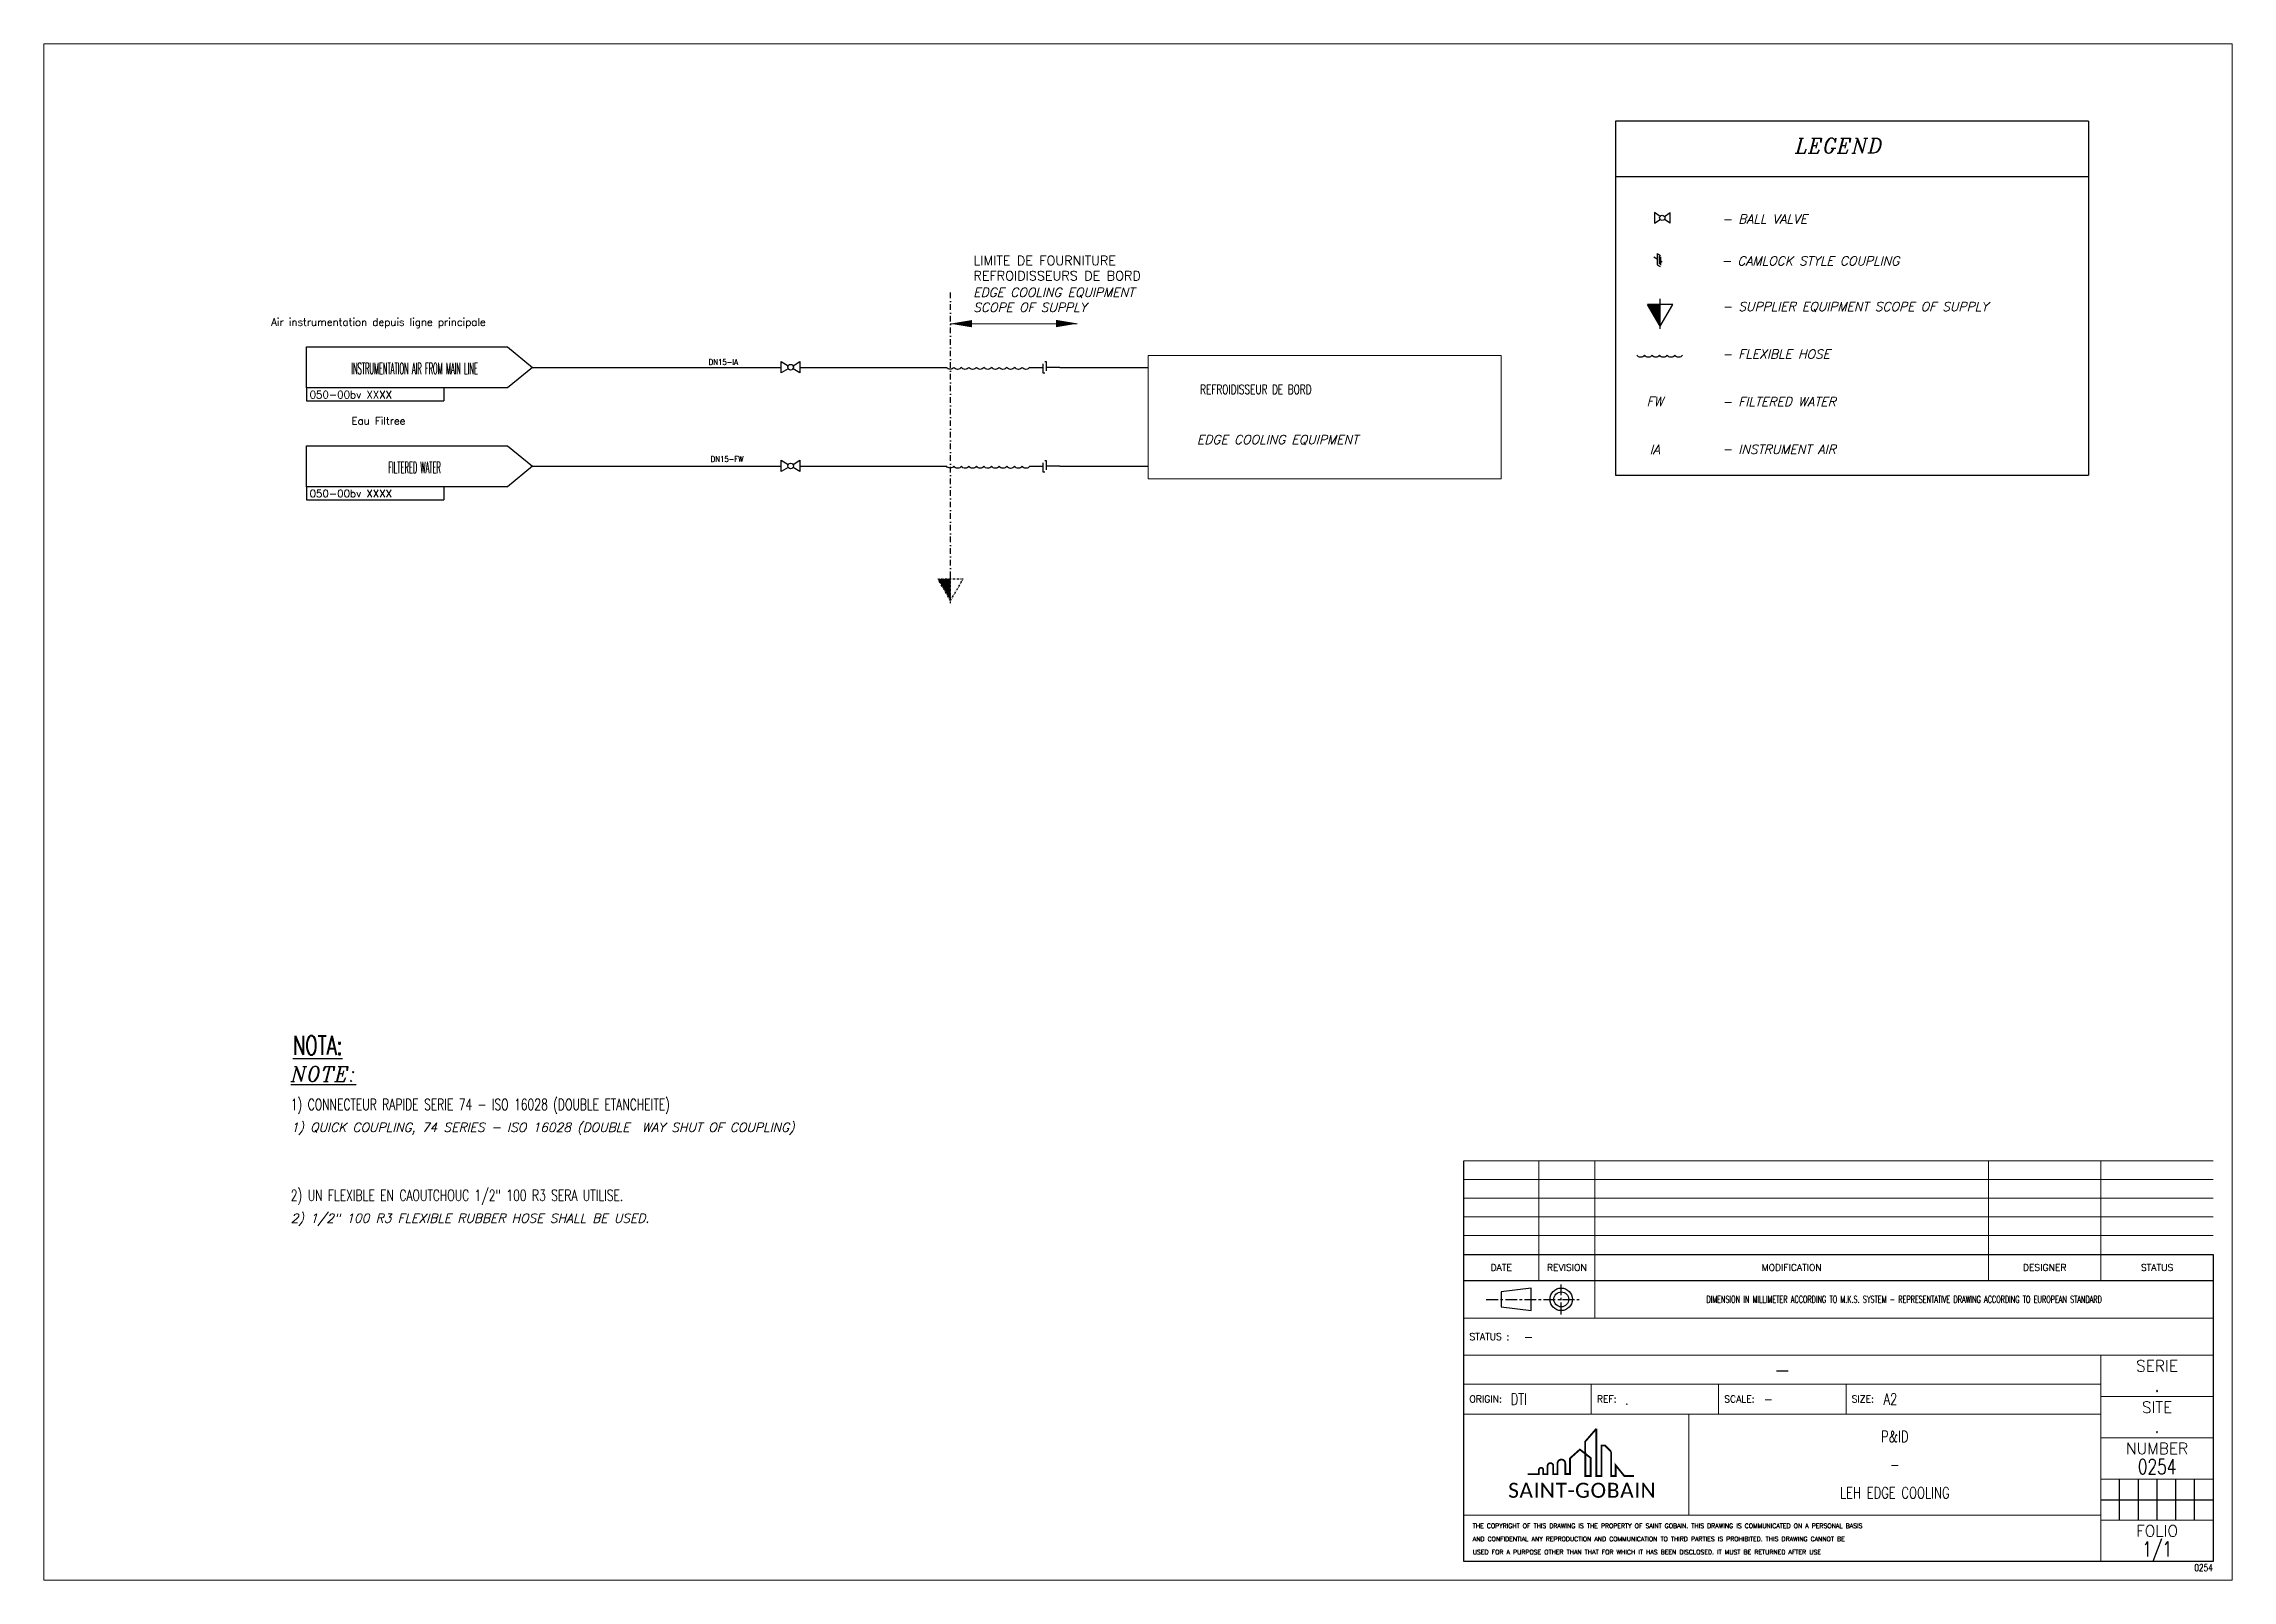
# Paper-space layout '050-00bv254' of a CAD drawing. Extents: x -27 to 557, y 36 to 446.
# The model-space entities are those that its viewports show. They can reach past a viewport. Long polylines and large blocks are cut down to what shows.
import ezdxf
from ezdxf.enums import TextEntityAlignment as Align

# ---------------------------------------------------------------- set-up
doc = ezdxf.new("R2010")
doc.units = 0
doc.header["$MEASUREMENT"] = 0
doc.linetypes.add('AXES', pattern=[50.8, 31.75, -6.35, 6.35, -6.35])
doc.linetypes.add('DASHDOT', pattern=[1, 0.5, -0.25, 0, -0.25])
doc.layers.get('0').update_dxf_attribs({"linetype": 'CONTINUOUS', "lineweight": 9})
doc.layers.get('DEFPOINTS').update_dxf_attribs({"linetype": 'CONTINUOUS'})
for name, color, linetype in [('Annotation', 7, 'CONTINUOUS'), ('BATTERY LIMIT', 3, 'DASHDOT'), ('INSTRUMENT AIR', 5, 'CONTINUOUS'), ('Text', 7, 'CONTINUOUS'), ('TEXTE', 2, 'CONTINUOUS'), ('TEXTE-ANG', 2, 'CONTINUOUS'), ('TITRE', 50, 'CONTINUOUS'), ('TITRE-ANG', 50, 'CONTINUOUS'), ('WATER', 3, 'CONTINUOUS')]:
    doc.layers.add(name, color=color, linetype=linetype)
for name, color, linetype, lineweight in [('COTATION', 1, 'CONTINUOUS', 0), ('DESSIN', 3, 'CONTINUOUS', 0), ('TEXTE-LOCAL', 2, 'CONTINUOUS', 15)]:
    doc.layers.add(name, color=color, linetype=linetype, lineweight=lineweight)
doc.styles.add('ITALIC', font='italic.shx', dxfattribs={"height": 1.8})
doc.styles.add('ROMANS', font='romans.shx', dxfattribs={"width": 0.7})
doc.styles.add('S1', font='SIMPLEX.shx', dxfattribs={"width": 0.9})
doc.styles.add('Tag_Instrum', font='isocp.shx', dxfattribs={"height": 2})
doc.styles.add('Text English', font='romans.shx', dxfattribs={"height": 4})

# ---------------------------------------------------------------- blocks, each defined once
blk = doc.blocks.new('O5')
for p, q in [((0, 7.22), (-3.38, 1.45)), ((0, 7.93), (0, 0)), ((0, 7.22), (3.38, 1.45)), ((-3.38, 1.45), (3.38, 1.45))]:
    blk.add_line(p, q)
blk.add_solid([(-0.01, 7.25), (-0.01, 1.44), (3.39, 1.44), (-0.01, 1.44)])
blk = doc.blocks.new('CAMLOCK_F_ISO2')
for p, q in [((-0.84, 1.57), (-0.84, -0.6)), ((-0.47, 1.36), (-0.47, -0.82)), ((-0.47, 0.27), (0, 0))]:
    blk.add_line(p, q)
blk = doc.blocks.new('CAMLOCK_F_ISO1')
for p, q in [((0.91, -0.53), (0, 0)), ((0.91, 0.97), (0.91, -2.03)), ((0.91, 0.97), (1.77, 0.48)), ((0.91, -2.03), (1.7, -2.48))]:
    blk.add_line(p, q)
blk = doc.blocks.new('Frame label_block')
at = {"lineweight": -2}
for p, q in [((-200, 81.97), (-200, 106.97)), ((-200, 74.97), (0, 74.97))]:
    blk.add_line(p, q, dxfattribs=at)
at = {"color": 1}
for p, q in [((-182, 72.97), (-190, 71.97)), ((-190, 71.97), (-190, 67.97)), ((-182, 66.97), (-182, 72.97)), ((-190, 67.97), (-182, 66.97))]:
    blk.add_line(p, q, dxfattribs=at)
at = {"color": 1, "linetype": 'AXES', "ltscale": 0.1}
for p, q in [((-174, 65.97), (-174, 73.97)), ((-194, 69.97), (-169, 69.97))]:
    blk.add_line(p, q, dxfattribs=at)
at = {"lineweight": -2, "ltscale": 6}
blk.add_lwpolyline([(-200, 81.97), (0, 81.97), (0, 0), (-200, 0)], close=True, dxfattribs=at)
at = {"color": 10, "const_width": 0.48}
blk.add_lwpolyline([(-167.6, 28.78), (-166.16, 27.66), (-166.16, 22.84), (-167.58, 22.84), (-167.6, 32.03), (-164.63, 35.45)], dxfattribs=at)
at = {"color": 20, "const_width": 0.48}
blk.add_lwpolyline([(-164.63, 35.45), (-164.63, 22.84), (-163.24, 22.84), (-163.24, 30.99), (-162.34, 30.99), (-160.66, 29.27)], dxfattribs=at)
at = {"color": 232, "const_width": 0.48}
blk.add_lwpolyline([(-170.36, 28.71), (-169.03, 29.9), (-167.6, 28.78)], dxfattribs=at)
at = {"color": 30, "const_width": 0.48}
blk.add_lwpolyline([(-160.66, 29.27), (-160.66, 22.84), (-159.48, 22.84), (-159.48, 25.7), (-157.19, 22.84), (-154.62, 22.84)], dxfattribs=at)
at = {"color": 131}
blk.add_lwpolyline([(-182.95, 23.34, 0.48, 0.48, 0), (-179.96, 23.34, 0.48, 0.48, 0), (-179.96, 24.46, 0.48, 0.48, -0.413907), (-179.39, 25.03, 0, 0, 0)], format="xyseb", dxfattribs=at)
at = {"color": 140, "const_width": 0.48}
blk.add_lwpolyline([(-176.9, 26.27, 0.413907), (-177.65, 25.52), (-177.65, 23.34), (-178.83, 23.34), (-178.83, 24.46, 0.413907), (-179.39, 25.03)], format="xyb", dxfattribs=at)
at = {"color": 152, "const_width": 0.48}
blk.add_lwpolyline([(-173.96, 27.22, 0.414214), (-175, 26.19), (-175, 23.34), (-176.14, 23.34), (-176.14, 25.52, 0.413907), (-176.9, 26.27)], format="xyb", dxfattribs=at)
at = {"color": 184, "const_width": 0.48}
blk.add_lwpolyline([(-170.36, 28.71), (-171.68, 27.52), (-171.68, 23.35), (-172.93, 23.35), (-172.93, 26.19, 0.414214), (-173.96, 27.22)], format="xyb", dxfattribs=at)
at = {"color": 1}
for radius in [3, 2]:
    blk.add_circle((-174, 69.97), radius, dxfattribs=at)
at = {"layer": 'DESSIN'}
for p, q in [((0, 106.97), (-200, 106.97)), ((-180, 106.97), (-180, 74.97)), ((-165, 106.97), (-165, 64.97)), ((-60, 106.97), (-60, 74.97)), ((-30, 106.97), (-30, 74.97)), ((0, 101.97), (-200, 101.97)), ((0, 96.97), (-200, 96.97)), ((0, 91.97), (-200, 91.97)), ((0, 86.97), (-200, 86.97)), ((-200, 64.97), (0, 64.97)), ((-200, 55.03), (0, 55.03)), ((-30, 0), (-30, 55)), ((-30, 47.37), (-200, 47.37)), ((-166, 39.37), (-166, 47.37)), ((-132, 39.37), (-132, 47.37)), ((-98, 39.37), (-98, 47.37)), ((-30, 44), (0, 44)), ((-30, 39.37), (-200, 39.37)), ((-140, 12.37), (-140, 39.37)), ((-30, 33), (0, 33)), ((-30, 22), (0, 22)), ((-200, 12.37), (-30, 12.37)), ((-30, 11), (0, 11))]:
    blk.add_line(p, q, dxfattribs=at)
at = {"layer": 'DESSIN', "linetype": 'ByBlock', "lineweight": -2}
for p, q in [((-25, 11), (-25, 22)), ((-20, 11), (-20, 22)), ((-15, 11), (-15, 22)), ((-10, 11), (-10, 22)), ((-5, 11), (-5, 22)), ((-30, 16.5), (0, 16.5))]:
    blk.add_line(p, q, dxfattribs=at)
at = {"color": 1, "style": 'ROMANS'}
for s, height, p in [('DATE', 1.8, (-190, 78.47)), ('REVISION', 1.8, (-172.5, 78.47)), ('MODIFICATION', 1.8, (-112.5, 78.47)), ('DESIGNER', 1.8, (-45, 78.47)), ('STATUS', 1.8, (-15, 78.47)), ('SERIE', 3, (-15, 52.2)), ('SITE', 3, (-15, 41.17)), ('NUMBER', 3, (-15, 30.17)), ('FOLIO', 3, (-15, 8.17))]:
    blk.add_text(s, height=height, dxfattribs=at).set_placement(p, align=Align.MIDDLE_CENTER)
at = {"color": 1, "style": 'ROMANS', "width": 0.7}
blk.add_text('DIMENSION IN MILLIMETER ACCORDING TO M.K.S. SYSTEM - REPRESENTATIVE DRAWING ACCORDING TO EUROPEAN STANDARD', height=1.8, dxfattribs=at).set_placement((-82.5, 69.97), align=Align.MIDDLE_CENTER)
at = {"color": 1, "style": 'ROMANS'}
for s, height, p in [('STATUS :', 1.8, (-198.5, 60)), ('ORIGIN:', 1.8, (-198.5, 43.37)), ('REF:', 1.8, (-164.5, 43.37)), ('SCALE:', 1.8, (-130.5, 43.37)), ('SIZE:', 1.8, (-96.5, 43.37)), ('THE COPYRIGHT OF THIS DRAWING IS THE PROPERTY OF SAINT GOBAIN. THIS DRAWING IS COMMUNICATED ON A PERSONAL BASIS', 1.2, (-197.61, 9.53)), ('AND CONFIDENTIAL ANY REPRODUCTION AND COMMUNICATION TO THIRD PARTIES IS PROHIBITED. THIS DRAWING CANNOT BE', 1.2, (-197.61, 6.03)), ('USED FOR A PURPOSE OTHER THAN THAT FOR WHICH IT HAS BEEN DISCLOSED. IT MUST BE RETURNED AFTER USE', 1.2, (-197.61, 2.53))]:
    blk.add_text(s, height=height, dxfattribs=at).set_placement(p, align=Align.MIDDLE_LEFT)
at = {"insert": (-188.17, 21.02), "char_height": 4, "attachment_point": 1}
blk.add_mtext_dynamic_manual_height_columns('{\\fCalibri|b0|i0|c0|p34;\\T1.05;\\C152;SAINT-GOBAIN}', width=49.8096, gutter_width=10, heights=[0], dxfattribs=at)
at = {"color": 1, "style": 'ROMANS', "width": 0.75, "flags": 8}
blk.add_attdef('#(TargetObject.Status)', text='', height=3, dxfattribs=at).set_placement((-184, 60), align=Align.MIDDLE_LEFT)
at = {"color": 1, "style": 'ROMANS'}
blk.add_attdef('#(TargetObject.MainTitle)', text='', height=4, dxfattribs=at).set_placement((-115, 51.2), align=Align.MIDDLE_CENTER)
at = {"color": 1, "style": 'ROMANS', "width": 0.75}
for tag, height, p in [('#(TargetObject.Serie)', 4, (-15, 47.33)), ('#(TargetObject.TitleL1)', 3, (-85, 33.37)), ('#(TargetObject.Site)', 4, (-15, 36.33)), ('#(TargetObject.TitleL2)', 3, (-85, 25.87)), ('#(TargetObject.Number)', 4, (-15, 25.33)), ('#(TargetObject.TitleL3)', 3, (-85, 18.37)), ('#(TargetObject.Folio)', 4, (-15, 3.33))]:
    blk.add_attdef(tag, text='', height=height, dxfattribs=at).set_placement(p, align=Align.MIDDLE_CENTER)
for tag, p in [('#(TargetObject.Origin)', (-187.5, 43.37)), ('#(TargetObject.Reference)', (-157, 43.37)), ('#(TargetObject.Scale)', (-120, 43.37)), ('#(TargetObject.Size)', (-88, 43.37))]:
    blk.add_attdef(tag, text='', height=3, dxfattribs=at).set_placement(p, align=Align.MIDDLE_LEFT)
at = {"color": 1, "style": 'ROMANS', "width": 0.8}
blk.add_attdef('#(Drawing.General.PnID)', text='', height=1.8, dxfattribs=at).set_placement((-0.14, -2.54), align=Align.RIGHT)
blk = doc.blocks.new('QUICK_CONNECTOR_LEFT')
blk.add_line((0, 0), (3.5, 0))
blk.add_lwpolyline([(3.5, 0.95), (3.5, -1.45), (4, -1.45)])
at = {"layer": 'Text', "style": 'Text English'}
for tag, p in [('DIA', (-0.5, -8)), ('FLUID', (-0.5, -11)), ('DESC', (-0.5, -14))]:
    blk.add_attdef(tag, text='', height=2, dxfattribs=at).set_placement(p, align=Align.MIDDLE_LEFT)
at = {"layer": 'Text', "style": 'Text English', "flags": 1}
for tag, p in [('COM1', (-0.5, -17)), ('COM2', (-0.5, -20))]:
    blk.add_attdef(tag, text='', height=2, dxfattribs=at).set_placement(p, align=Align.MIDDLE_LEFT)
blk = doc.blocks.new('QUICK_CONNECTOR_RIGHT')
blk.add_line((0, 0), (-3.5, 0))
blk.add_lwpolyline([(-3.5, -0.95), (-3.5, 1.45), (-4, 1.45)])
at = {"layer": 'Text', "style": 'Text English'}
for tag, p in [('DIA', (-4.5, -8)), ('FLUID', (-4.5, -11)), ('DESC', (-4.5, -14))]:
    blk.add_attdef(tag, text='', height=2, dxfattribs=at).set_placement(p, align=Align.MIDDLE_LEFT)
at = {"layer": 'Text', "style": 'Text English', "flags": 1}
for tag, p in [('COM1', (-4.5, -17)), ('COM2', (-4.5, -20))]:
    blk.add_attdef(tag, text='', height=2, dxfattribs=at).set_placement(p, align=Align.MIDDLE_LEFT)
blk = doc.blocks.new('BALL_VALVE')
for points in [[(1.86, -0.39), (0, -1.5), (0, 1.5), (1.86, 0.39)], [(3.14, 0.39), (5, 1.5), (5, -1.5), (3.14, -0.39)]]:
    blk.add_lwpolyline(points)
blk.add_circle((2.5, 0), 0.75)
at = {"layer": 'TEXTE-LOCAL', "style": 'Tag_Instrum'}
for tag, p in [('NUM', (-0.06, 3.36)), ('ND01', (0.02, -4.02))]:
    blk.add_attdef(tag, text='', height=2, dxfattribs=at).set_placement(p, align=Align.MIDDLE_LEFT)
at = {"layer": 'TEXTE-LOCAL', "style": 'Tag_Instrum', "flags": 1}
for tag, p in [('ND02', (-0.04, -6.97)), ('PIPE', (-0.04, -9.97)), ('DESI', (-0.04, -12.97)), ('PIDN', (-0.04, -15.97)), ('FUNC', (-0.11, -22.16)), ('PIDR', (-0.04, -19.1)), ('PACK', (-0.11, -25.16)), ('INSL', (-0.11, -28.16)), ('CLAS', (-0.23, -34.29)), ('LOCK', (-0.11, -31.29)), ('CLEF', (-0.23, -37.28))]:
    blk.add_attdef(tag, text='', height=2, dxfattribs=at).set_placement(p, align=Align.MIDDLE_LEFT)
blk = doc.blocks.new('Arrow-Conn')
for p, q in [((0, 14.4), (53.61, 14.4)), ((0, 3.43), (0, 14.4)), ((53.61, 14.4), (60.33, 8.92)), ((60.33, 8.92), (53.61, 3.43)), ((53.61, 3.43), (0, 3.43)), ((0, 3.43), (0, 0)), ((0, 0), (36.61, 0)), ((36.61, 3.43), (36.61, 0))]:
    blk.add_line(p, q)
at = {"layer": 'TEXTE-LOCAL', "style": 'ROMANS'}
for tag, p in [('LOCAL-LANGUAGE-2', (29.51, 16.92)), ('LOCAL-LANGUAGE', (28.02, 21.08))]:
    blk.add_attdef(tag, text='', height=2, dxfattribs=at).set_placement(p, align=Align.MIDDLE_CENTER)
blk.add_attdef('TEXT-IN-ENGLISH', text='', height=3, dxfattribs=at).set_placement((27.72, 7.11), align=Align.CENTER)
blk.add_attdef('PID-NUMBER', text='', height=2, dxfattribs=at).set_placement((0.81, 1.64), align=Align.MIDDLE_LEFT)

msp = doc.modelspace()

# ---------------------------------------------------------------- linework, layer by layer
at = {"layer": 'BATTERY LIMIT', "ltscale": 3}
msp.add_line((247.88, 158.11), (247.89, 234), dxfattribs=at)
at = {"layer": 'COTATION'}
msp.add_line((247.8, 225.71), (281.66, 225.71), dxfattribs=at)
for points in [[(253.64, 226.68), (253.64, 224.74), (247.8, 225.71)], [(276.05, 226.72), (276.05, 224.78), (281.89, 225.75)]]:
    msp.add_solid(points, dxfattribs=at)
at = {"layer": 'DESSIN'}
msp.add_lwpolyline([(300.61, 217.19), (394.82, 217.19), (394.82, 184.34), (300.61, 184.34)], close=True, dxfattribs=at)
at = {"layer": 'INSTRUMENT AIR', "ltscale": 3}
for p, q in [((136.36, 214.05), (202.7, 214.05)), ((207.7, 214.05), (246.79, 214.05)), ((277.01, 214.05), (300.61, 214.05))]:
    msp.add_line(p, q, dxfattribs=at)
msp.add_lwpolyline([(269.01, 214.05, -0.520567), (266.98, 214.05, -0.520567), (264.97, 214.05, -0.520567), (262.86, 214.05, -0.520567), (260.85, 214.05, -0.520567), (258.85, 214.05, -0.520567), (256.79, 214.05, -0.520567), (254.78, 214.05, -0.520567), (252.77, 214.05, -0.520567), (250.76, 214.05, -0.520567), (248.75, 214.05, -0.498291), (246.79, 214.05, -0.498291)], format="xyb", dxfattribs=at)
at = {"layer": 'WATER', "ltscale": 3}
for p, q in [((135.97, 187.66), (202.7, 187.66)), ((207.7, 187.66), (246.79, 187.66))]:
    msp.add_line(p, q, dxfattribs=at)
at = {"layer": 'WATER'}
msp.add_line((277.01, 187.66), (300.61, 187.66), dxfattribs=at)
msp.add_lwpolyline([(269.01, 187.66, -0.520567), (266.98, 187.66, -0.520567), (264.97, 187.66, -0.520567), (262.86, 187.66, -0.520567), (260.85, 187.66, -0.520567), (258.85, 187.66, -0.520567), (256.79, 187.66, -0.520567), (254.78, 187.66, -0.520567), (252.77, 187.66, -0.520567), (250.76, 187.66, -0.520567), (248.75, 187.66, -0.498291), (246.79, 187.66, -0.498291)], format="xyb", dxfattribs=at)

# ---------------------------------------------------------------- block references
at = {"layer": 'BATTERY LIMIT', "ltscale": 3, "rotation": 179.9949639880244}
msp.add_blockref('O5', (247.88, 159.03), dxfattribs=at)
at = {"layer": 'INSTRUMENT AIR'}
ref = msp.add_blockref('Arrow-Conn', (76.03, 205.13), dxfattribs=at)
ref.add_attrib('LOCAL-LANGUAGE', 'Air instrumentation depuis ligne principale', dxfattribs={"layer": 'TEXTE-LOCAL', "height": 2, "style": 'ROMANS'}).set_placement((95.22, 226.16), align=Align.MIDDLE_CENTER)
ref.add_attrib('TEXT-IN-ENGLISH', 'INSTRUMENTATION AIR FROM MAIN LINE', dxfattribs={"layer": 'TEXTE-LOCAL', "height": 3, "style": 'ROMANS', "width": 0.43}).set_placement((104.86, 212.24), align=Align.CENTER)
ref.add_attrib('PID-NUMBER', '050-00bv XXXX', dxfattribs={"layer": 'TEXTE-LOCAL', "height": 2, "style": 'ROMANS'}).set_placement((76.83, 206.77), align=Align.MIDDLE_LEFT)
at = {"layer": 'INSTRUMENT AIR', "ltscale": 3}
for name, p in [('BALL_VALVE', (202.7, 214.09)), ('QUICK_CONNECTOR_LEFT', (269.01, 214.05)), ('QUICK_CONNECTOR_RIGHT', (277.01, 214.05))]:
    msp.add_blockref(name, p, dxfattribs=at)
at = {"layer": 'WATER', "ltscale": 3}
ref = msp.add_blockref('Arrow-Conn', (76.03, 178.74), dxfattribs=at)
ref.add_attrib('LOCAL-LANGUAGE', 'Eau Filtree', dxfattribs={"layer": 'TEXTE-LOCAL', "height": 2, "style": 'ROMANS'}).set_placement((95.22, 199.77), align=Align.MIDDLE_CENTER)
ref.add_attrib('TEXT-IN-ENGLISH', 'FILTERED WATER', dxfattribs={"layer": 'TEXTE-LOCAL', "height": 3, "style": 'ROMANS', "width": 0.43}).set_placement((104.86, 185.86), align=Align.CENTER)
ref.add_attrib('PID-NUMBER', '050-00bv XXXX', dxfattribs={"layer": 'TEXTE-LOCAL', "height": 2, "style": 'ROMANS'}).set_placement((76.83, 180.38), align=Align.MIDDLE_LEFT)
msp.add_blockref('BALL_VALVE', (202.7, 187.75), dxfattribs=at)
at = {"layer": 'WATER'}
for name, p in [('QUICK_CONNECTOR_LEFT', (269.01, 187.66)), ('QUICK_CONNECTOR_RIGHT', (277.01, 187.66))]:
    msp.add_blockref(name, p, dxfattribs=at)

# ---------------------------------------------------------------- texts
at = {"layer": 'DESSIN', "insert": (206.01, 220.2), "char_height": 1.5, "attachment_point": 9, "style": 'S1'}
msp.add_mtext('\\A1;', dxfattribs=at)
at = {"layer": 'INSTRUMENT AIR', "ltscale": 3, "insert": (183.34, 216.22), "char_height": 1.5, "width": 13.7229, "attachment_point": 1, "style": 'S1'}
msp.add_mtext('DN15-IA', dxfattribs=at)
at = {"layer": 'TEXTE', "style": 'ROMANS'}
for s, p in [('LIMITE DE FOURNITURE', (253.99, 241.3)), ('REFROIDISSEURS DE BORD', (253.98, 237.27))]:
    msp.add_text(s, height=2.5, dxfattribs=at).set_placement(p)
at = {"layer": 'TEXTE', "insert": (309.45, 209.43), "char_height": 2.5, "width": 108.43, "attachment_point": 1, "style": 'ROMANS'}
msp.add_mtext('\\pxl2;REFROIDISSEUR DE BORD', dxfattribs=at)
at = {"layer": 'TEXTE-ANG', "char_height": 2.4, "width": 120, "attachment_point": 1, "style": 'ITALIC'}
for s, insert in [('EDGE COOLING EQUIPMENT \\PSCOPE OF SUPPLY', (253.93, 235.28)), ('EDGE COOLING EQUIPMENT', (313.65, 196))]:
    msp.add_mtext(s, dxfattribs=dict(at, insert=insert))
at = {"layer": 'WATER', "ltscale": 3, "insert": (183.89, 190.34), "char_height": 1.5, "width": 13.7229, "attachment_point": 1, "style": 'S1'}
msp.add_mtext('DN15-FW', dxfattribs=at)

psp = doc.layouts.new('050-00bv254')

# ---------------------------------------------------------------- linework, layer by layer
at = {"layer": 'TEXTE-ANG'}
for p, q in [((392.8, 425.1), (392.8, 330.59)), ((519.03, 425.1), (392.8, 425.1)), ((519.03, 425.1), (519.03, 330.59)), ((392.8, 410.28), (519.03, 410.28)), ((403.22, 400.66), (403.22, 397.86)), ((404.73, 399.65), (403.22, 400.66)), ((403.22, 397.86), (404.73, 398.87)), ((405.9, 399.65), (407.42, 400.66)), ((407.42, 397.86), (405.9, 398.87)), ((407.42, 397.86), (407.42, 400.66)), ((392.8, 330.59), (519.03, 330.59))]:
    psp.add_line(p, q, dxfattribs=at)
psp.add_lwpolyline([(410.67, 362.61, -0.520567), (408.66, 362.61, -0.520567), (406.65, 362.61, -0.520567), (404.59, 362.61, -0.520567), (402.59, 362.61, -0.520567), (400.58, 362.61, -0.520567), (398.57, 362.61)], format="xyb", dxfattribs=at)
psp.add_circle((405.32, 399.26), 0.7, dxfattribs=at)

# ---------------------------------------------------------------- block references
at = {"layer": 'Annotation'}
ref = psp.add_blockref('Frame label_block', (552.36, 40.71), dxfattribs=at)
ref.add_attrib('#(TargetObject.Size)', 'A2', dxfattribs={"layer": '0', "color": 1, "height": 3, "style": 'ROMANS', "width": 0.75}).set_placement((464.36, 84.07), align=Align.MIDDLE_LEFT)
ref.add_attrib('#(TargetObject.Status)', '-', dxfattribs={"layer": '0', "color": 1, "height": 3, "style": 'ROMANS', "width": 0.75}).set_placement((368.36, 100.71), align=Align.MIDDLE_LEFT)
ref.add_attrib('#(Drawing.General.PnID)', '0254', dxfattribs={"layer": '0', "color": 1, "height": 1.8, "style": 'ROMANS', "width": 0.8}).set_placement((552.23, 38.17), align=Align.RIGHT)
ref.add_attrib('#(TargetObject.Folio)', '1/1', dxfattribs={"layer": '0', "color": 1, "height": 4, "style": 'ROMANS', "width": 0.75}).set_placement((537.36, 44.04), align=Align.MIDDLE_CENTER)
ref.add_attrib('#(TargetObject.Number)', '0254', dxfattribs={"layer": '0', "color": 1, "height": 4, "style": 'ROMANS', "width": 0.75}).set_placement((537.36, 66.04), align=Align.MIDDLE_CENTER)
ref.add_attrib('#(TargetObject.Site)', '.', dxfattribs={"layer": '0', "color": 1, "height": 4, "style": 'ROMANS', "width": 0.75}).set_placement((537.36, 77.04), align=Align.MIDDLE_CENTER)
ref.add_attrib('#(TargetObject.Serie)', '.', dxfattribs={"layer": '0', "color": 1, "height": 4, "style": 'ROMANS', "width": 0.75}).set_placement((537.36, 88.04), align=Align.MIDDLE_CENTER)
ref.add_attrib('#(TargetObject.TitleL3)', 'LEH EDGE COOLING', dxfattribs={"layer": '0', "color": 1, "height": 3, "style": 'ROMANS', "width": 0.75}).set_placement((467.36, 59.07), align=Align.MIDDLE_CENTER)
ref.add_attrib('#(TargetObject.TitleL2)', '-', dxfattribs={"layer": '0', "color": 1, "height": 3, "style": 'ROMANS', "width": 0.75}).set_placement((467.36, 66.57), align=Align.MIDDLE_CENTER)
ref.add_attrib('#(TargetObject.TitleL1)', 'P&ID', dxfattribs={"layer": '0', "color": 1, "height": 3, "style": 'ROMANS', "width": 0.75}).set_placement((467.36, 74.07), align=Align.MIDDLE_CENTER)
ref.add_attrib('#(TargetObject.Scale)', '-', dxfattribs={"layer": '0', "color": 1, "height": 3, "style": 'ROMANS', "width": 0.75}).set_placement((432.36, 84.07), align=Align.MIDDLE_LEFT)
ref.add_attrib('#(TargetObject.Reference)', '.', dxfattribs={"layer": '0', "color": 1, "height": 3, "style": 'ROMANS', "width": 0.75}).set_placement((395.36, 84.07), align=Align.MIDDLE_LEFT)
ref.add_attrib('#(TargetObject.Origin)', 'DTI', dxfattribs={"layer": '0', "color": 1, "height": 3, "style": 'ROMANS', "width": 0.75}).set_placement((364.86, 84.07), align=Align.MIDDLE_LEFT)
ref.add_attrib('#(TargetObject.MainTitle)', '-', dxfattribs={"layer": '0', "color": 1, "height": 4, "style": 'ROMANS'}).set_placement((437.36, 91.91), align=Align.MIDDLE_CENTER)
at = {"layer": 'TEXTE-ANG'}
for name, p in [('CAMLOCK_F_ISO1', (403.05, 388.79)), ('CAMLOCK_F_ISO2', (405.29, 387.5))]:
    psp.add_blockref(name, p, dxfattribs=at)
at = {"layer": 'TEXTE-ANG', "rotation": 180}
psp.add_blockref('O5', (404.79, 377.62), dxfattribs=at)

# ---------------------------------------------------------------- texts
at = {"layer": 'TEXTE', "char_height": 3, "attachment_point": 1, "style": 'ROMANS'}
for s, insert, width in [('1) CONNECTEUR RAPIDE SERIE 74 - ISO 16028 (DOUBLE ETANCHEITE)', (39.33, 164.19), 168.8451), ('\\A1;2) UN FLEXIBLE EN CAOUTCHOUC 1/2" 100 R3 SERA UTILISE.', (39.33, 139.94), 159.3405)]:
    psp.add_mtext(s, dxfattribs=dict(at, insert=insert, width=width))
at = {"layer": 'TEXTE-ANG', "style": 'ITALIC'}
for s, height, p in [('- BALL VALVE', 2.4, (421.26, 397.76)), ('- CAMLOCK STYLE COUPLING', 2.4, (421.04, 386.6)), ('- SUPPLIER EQUIPMENT SCOPE OF SUPPLY', 2.4, (421.29, 374.41)), ('- FLEXIBLE HOSE', 2.4, (421.29, 361.71)), ('FW', 2.5, (401.08, 349.01)), ('- FILTERED WATER', 2.4, (421.29, 349.01)), ('IA', 2.5, (401.94, 336.22)), ('- INSTRUMENT AIR', 2.4, (421.29, 336.31))]:
    psp.add_text(s, height=height, dxfattribs=at).set_placement(p)
at = {"layer": 'TEXTE-ANG', "char_height": 2.4, "attachment_point": 1, "style": 'ITALIC'}
for s, insert, width in [('1) QUICK COUPLING, 74 SERIES - ISO 16028 (DOUBLE  WAY SHUT OF COUPLING)', (39.33, 157.79), 176.7898), ('2) 1/2" 100 R3 FLEXIBLE RUBBER HOSE SHALL BE USED.', (39.33, 133.54), 123.5881)]:
    psp.add_mtext(s, dxfattribs=dict(at, insert=insert, width=width))
at = {"layer": 'TITRE', "insert": (39.89, 180.96), "char_height": 5, "width": 159.3405, "attachment_point": 1, "style": 'ROMANS'}
psp.add_mtext('{\\LNOTA:}', dxfattribs=at)
at = {"layer": 'TITRE-ANG', "style": 'ITALIC'}
psp.add_text('LEGEND', height=4, dxfattribs=at).set_placement((452.46, 418.5), align=Align.MIDDLE)
at = {"layer": 'TITRE-ANG', "insert": (39.33, 172.82), "char_height": 4, "width": 120, "attachment_point": 1, "style": 'ITALIC'}
psp.add_mtext('{\\LNOTE:}', dxfattribs=at)

# ---------------------------------------------------------------- viewports
at = {"layer": 'DEFPOINTS', "view_target_point": (199.17, 115.08)}
psp.add_viewport(center=(265.41, 240.73), size=(584, 410), view_center_point=(98.73, -19.67), view_height=410, dxfattribs=at)

doc.saveas('drawing.dxf')
